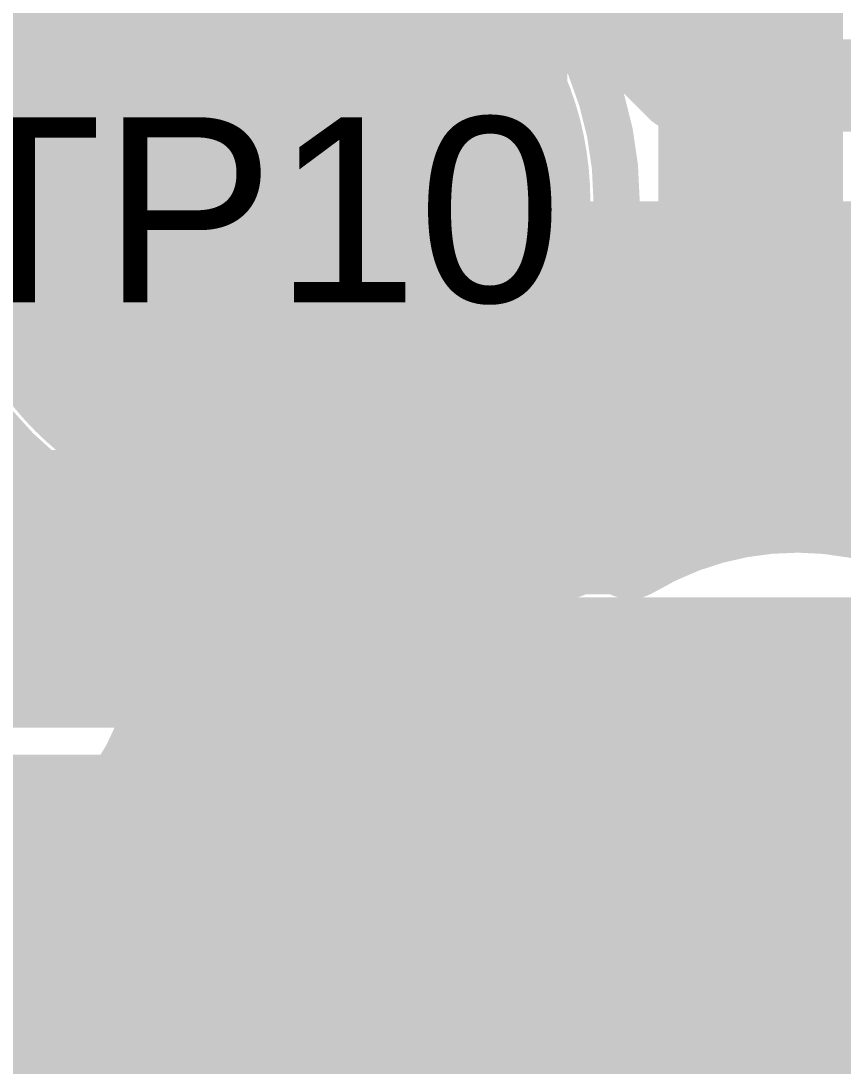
# Model space of a CAD drawing. Header units: inches. Extents: x -0.355 to 0.355, y -0.355 to 0.355.
# Drawn here: x -0.03108 to 0.00394, y -0.17855 to -0.13406 of the extents above; entities that cross this region are included whole.
import ezdxf

# ---------------------------------------------------------------- set-up
doc = ezdxf.new("R2010")
doc.units = ezdxf.units.IN
doc.header["$MEASUREMENT"] = 0
for name, color, linetype in [('BottomLayer', 5, 'Continuous'), ('BottomPaste', 16, 'Continuous'), ('BottomSolder', 6, 'Continuous'), ('Mechanical15', 56, 'Continuous'), ('TopLayer', 1, 'Continuous'), ('TopOverlay', 2, 'Continuous'), ('TopPaste', 8, 'Continuous'), ('TopSolder', 216, 'Continuous')]:
    doc.layers.add(name, color=color, linetype=linetype)
doc.styles.add('Arial', font='', dxfattribs={"height": 0.2})
doc.styles.get('Arial').set_extended_font_data('Arial')

# ---------------------------------------------------------------- blocks, each defined once
blk = doc.blocks.new('BF83112DW7_D_7_F_4_B_4')
at = {"layer": 'BottomLayer'}
blk.add_hatch(color=5, dxfattribs=at).paths.add_polyline_path([(-0.178346, 0.015748), (-0.162598, 0.015748), (-0.162598, -0.015748), (-0.178346, -0.015748)])
at = {"layer": 'BottomPaste'}
blk.add_hatch(color=16, dxfattribs=at).paths.add_polyline_path([(-0.178346, 0.015748), (-0.162598, 0.015748), (-0.162598, -0.015748), (-0.178346, -0.015748)])
at = {"layer": 'BottomSolder'}
for points in [[(-0.137857, 0.039433), (-0.102298, 0.039433), (-0.102298, 0.007811), (-0.137857, 0.007811)], [(-0.182346, 0.019748), (-0.158598, 0.019748), (-0.158598, -0.019748), (-0.182346, -0.019748)]]:
    blk.add_hatch(color=6, dxfattribs=at).paths.add_polyline_path(points)
blk = doc.blocks.new('TP__0_5__6')
at = {"layer": 'Mechanical15'}
h = blk.add_hatch(color=56, dxfattribs=at)
edge = h.paths.add_edge_path()
edge.add_arc((0, 0), 0.001969, 0, 360)
at = {"layer": 'TopLayer'}
h = blk.add_hatch(color=1, dxfattribs=at)
edge = h.paths.add_edge_path()
edge.add_arc((0, 0), 0.009843, 0, 360)
at = {"layer": 'TopPaste'}
h = blk.add_hatch(color=8, dxfattribs=at)
edge = h.paths.add_edge_path()
edge.add_arc((0, 0), 0.009843, 0, 360)
at = {"layer": 'TopSolder'}
h = blk.add_hatch(color=216, dxfattribs=at)
edge = h.paths.add_edge_path()
edge.add_arc((0, 0), 0.013843, 0, 360)
at = {"layer": 'TopOverlay'}
for points in [[(0.014961, 0, 0.001969, 0.001969, 1), (-0.014961, 0, 0.001969, 0.001969, 1)], [(-0.015453, 0, 0.000984, 0.000984, 1), (-0.014469, 0, 0.000984, 0.000984, 1)], [(0.014469, 0, 0.000984, 0.000984, 1), (0.015453, 0, 0.000984, 0.000984, 1)]]:
    blk.add_lwpolyline(points, format="xyseb", close=True, dxfattribs=at)
blk = doc.blocks.new('A1004LF_06A_35')
at = {"layer": 'TopLayer'}
blk.add_hatch(color=1, dxfattribs=at).paths.add_polyline_path([(0.008858, -0.011811), (0.030512, -0.011811), (0.030512, -0.074803), (0.008858, -0.074803)])
at = {"layer": 'TopPaste'}
blk.add_hatch(color=8, dxfattribs=at).paths.add_polyline_path([(0.008858, -0.011811), (0.030512, -0.011811), (0.030512, -0.074803), (0.008858, -0.074803)])
at = {"layer": 'TopSolder'}
blk.add_hatch(color=216, dxfattribs=at).paths.add_polyline_path([(0.004858, -0.007811), (0.034512, -0.007811), (0.034512, -0.078803), (0.004858, -0.078803)])

msp = doc.modelspace()

# ---------------------------------------------------------------- linework, layer by layer
at = {"layer": 'BottomLayer'}
for points in [[(0.264103, -0.07874, 0.003937, 0.003937, -6.854099), (0.264103, 0.07874, 0.003937, 0.003937, 0)], [(0.127175, -0.21752, 0.003937, 0.003937, -0.665504), (-0.244202, 0.062076, 0.003937, 0.003937, 0)], [(0.275591, -0.003937, 0.003937, 0.003937, -0.864689), (-0.264103, -0.082677, 0.003937, 0.003937, 0)], [(-0.001969, -0.133857, 0.003937, 0.003937, 0), (0.001969, -0.133857, 0.003937, 0.003937, 0)], [(-0.001969, -0.1437, 0.003937, 0.003937, 0), (-0.001969, -0.133857, 0.003937, 0.003937, 0)], [(-0.001969, -0.134059, 0.003937, 0.003937, 0), (0.001969, -0.134059, 0.003937, 0.003937, 0)], [(0.001969, -0.1437, 0.003937, 0.003937, 0), (0.001969, -0.133857, 0.003937, 0.003937, 0)], [(-0.001969, -0.134452, 0.003937, 0.003937, 0), (0.001969, -0.134452, 0.003937, 0.003937, 0)], [(-0.001969, -0.134846, 0.003937, 0.003937, 0), (0.001969, -0.134846, 0.003937, 0.003937, 0)], [(-0.001969, -0.13524, 0.003937, 0.003937, 0), (0.001969, -0.13524, 0.003937, 0.003937, 0)], [(-0.001969, -0.135633, 0.003937, 0.003937, 0), (0.001969, -0.135633, 0.003937, 0.003937, 0)], [(-0.001969, -0.136027, 0.003937, 0.003937, 0), (0.001969, -0.136027, 0.003937, 0.003937, 0)], [(-0.001969, -0.136421, 0.003937, 0.003937, 0), (0.001969, -0.136421, 0.003937, 0.003937, 0)], [(-0.001969, -0.136815, 0.003937, 0.003937, 0), (0.001969, -0.136815, 0.003937, 0.003937, 0)], [(-0.001969, -0.137208, 0.003937, 0.003937, 0), (0.001969, -0.137208, 0.003937, 0.003937, 0)], [(-0.001969, -0.137602, 0.003937, 0.003937, 0), (0.001969, -0.137602, 0.003937, 0.003937, 0)], [(-0.001969, -0.137996, 0.003937, 0.003937, 0), (0.001969, -0.137996, 0.003937, 0.003937, 0)], [(-0.001969, -0.138389, 0.003937, 0.003937, 0), (0.001969, -0.138389, 0.003937, 0.003937, 0)], [(-0.001969, -0.138783, 0.003937, 0.003937, 0), (0.001969, -0.138783, 0.003937, 0.003937, 0)], [(-0.001969, -0.139177, 0.003937, 0.003937, 0), (0.001969, -0.139177, 0.003937, 0.003937, 0)], [(-0.001969, -0.13957, 0.003937, 0.003937, 0), (0.001969, -0.13957, 0.003937, 0.003937, 0)], [(-0.001969, -0.139964, 0.003937, 0.003937, 0), (0.001969, -0.139964, 0.003937, 0.003937, 0)], [(-0.001969, -0.140358, 0.003937, 0.003937, 0), (0.001969, -0.140358, 0.003937, 0.003937, 0)], [(-0.001969, -0.140752, 0.003937, 0.003937, 0), (0.001969, -0.140752, 0.003937, 0.003937, 0)], [(-0.001969, -0.141145, 0.003937, 0.003937, 0), (0.001969, -0.141145, 0.003937, 0.003937, 0)], [(-0.001969, -0.141539, 0.003937, 0.003937, 0), (0.001969, -0.141539, 0.003937, 0.003937, 0)], [(-0.001969, -0.141933, 0.003937, 0.003937, 0), (0.001969, -0.141933, 0.003937, 0.003937, 0)], [(-0.001969, -0.142326, 0.003937, 0.003937, 0), (0.001969, -0.142326, 0.003937, 0.003937, 0)], [(-0.001969, -0.14272, 0.003937, 0.003937, 0), (0.001969, -0.14272, 0.003937, 0.003937, 0)], [(-0.001969, -0.143114, 0.003937, 0.003937, 0), (0.001969, -0.143114, 0.003937, 0.003937, 0)], [(-0.030204, -0.1437, 0.003937, 0.003937, 0), (-0.001969, -0.1437, 0.003937, 0.003937, 0)], [(-0.030204, -0.1437, 0.003937, 0.003937, -0.226562), (-0.023622, -0.15748, 0.003937, 0.003937, 0)], [(-0.001969, -0.143507, 0.003937, 0.003937, 0), (0.001969, -0.143507, 0.003937, 0.003937, 0)], [(0.001969, -0.1437, 0.003937, 0.003937, 0), (0.024973, -0.1437, 0.003937, 0.003937, 0)], [(-0.02996, -0.143901, 0.003937, 0.003937, 0), (0.025174, -0.143901, 0.003937, 0.003937, 0)], [(-0.029506, -0.144295, 0.003937, 0.003937, 0), (0.025568, -0.144295, 0.003937, 0.003937, 0)], [(-0.029081, -0.144688, 0.003937, 0.003937, 0), (0.025962, -0.144688, 0.003937, 0.003937, 0)], [(-0.028683, -0.145082, 0.003937, 0.003937, 0), (0.026355, -0.145082, 0.003937, 0.003937, 0)], [(-0.028309, -0.145476, 0.003937, 0.003937, 0), (0.026749, -0.145476, 0.003937, 0.003937, 0)], [(-0.027957, -0.14587, 0.003937, 0.003937, 0), (0.027143, -0.14587, 0.003937, 0.003937, 0)], [(-0.027625, -0.146263, 0.003937, 0.003937, 0), (0.027536, -0.146263, 0.003937, 0.003937, 0)], [(-0.027312, -0.146657, 0.003937, 0.003937, 0), (0.02793, -0.146657, 0.003937, 0.003937, 0)], [(-0.027017, -0.147051, 0.003937, 0.003937, 0), (0.028324, -0.147051, 0.003937, 0.003937, 0)], [(-0.026739, -0.147444, 0.003937, 0.003937, 0), (0.028718, -0.147444, 0.003937, 0.003937, 0)], [(-0.026476, -0.147838, 0.003937, 0.003937, 0), (0.029111, -0.147838, 0.003937, 0.003937, 0)], [(-0.026228, -0.148232, 0.003937, 0.003937, 0), (0.029505, -0.148232, 0.003937, 0.003937, 0)], [(-0.025994, -0.148625, 0.003937, 0.003937, 0), (0.029899, -0.148625, 0.003937, 0.003937, 0)], [(-0.025773, -0.149019, 0.003937, 0.003937, 0), (0.030292, -0.149019, 0.003937, 0.003937, 0)], [(-0.025566, -0.149413, 0.003937, 0.003937, 0), (0.030686, -0.149413, 0.003937, 0.003937, 0)], [(-0.02537, -0.149807, 0.003937, 0.003937, 0), (0.03108, -0.149807, 0.003937, 0.003937, 0)], [(-0.025187, -0.1502, 0.003937, 0.003937, 0), (0.031474, -0.1502, 0.003937, 0.003937, 0)], [(-0.025015, -0.150594, 0.003937, 0.003937, 0), (0.031867, -0.150594, 0.003937, 0.003937, 0)], [(-0.024855, -0.150988, 0.003937, 0.003937, 0), (0.032261, -0.150988, 0.003937, 0.003937, 0)], [(-0.024705, -0.151381, 0.003937, 0.003937, 0), (0.032655, -0.151381, 0.003937, 0.003937, 0)], [(-0.024566, -0.151775, 0.003937, 0.003937, 0), (0.033048, -0.151775, 0.003937, 0.003937, 0)], [(-0.024437, -0.152169, 0.003937, 0.003937, 0), (0.033442, -0.152169, 0.003937, 0.003937, 0)], [(-0.024318, -0.152562, 0.003937, 0.003937, 0), (0.033836, -0.152562, 0.003937, 0.003937, 0)], [(-0.024209, -0.152956, 0.003937, 0.003937, 0), (0.034229, -0.152956, 0.003937, 0.003937, 0)], [(-0.02411, -0.15335, 0.003937, 0.003937, 0), (0.034623, -0.15335, 0.003937, 0.003937, 0)], [(-0.024021, -0.153744, 0.003937, 0.003937, 0), (0.035017, -0.153744, 0.003937, 0.003937, 0)], [(-0.02394, -0.154137, 0.003937, 0.003937, 0), (0.03541, -0.154137, 0.003937, 0.003937, 0)], [(-0.023869, -0.154531, 0.003937, 0.003937, 0), (0.035804, -0.154531, 0.003937, 0.003937, 0)], [(-0.023807, -0.154925, 0.003937, 0.003937, 0), (-0.000372, -0.154925, 0.003937, 0.003937, 0)], [(-0.005129, -0.156693, 0.003937, 0.003937, -0.279638), (0.009166, -0.156754, 0.003937, 0.003937, 0)], [(0.004309, -0.154925, 0.003937, 0.003937, 0), (0.036198, -0.154925, 0.003937, 0.003937, 0)], [(-0.023755, -0.155318, 0.003937, 0.003937, 0), (-0.002034, -0.155318, 0.003937, 0.003937, 0)], [(-0.023711, -0.155712, 0.003937, 0.003937, 0), (-0.003154, -0.155712, 0.003937, 0.003937, 0)], [(-0.023675, -0.156106, 0.003937, 0.003937, 0), (-0.004045, -0.156106, 0.003937, 0.003937, 0)], [(-0.023649, -0.1565, 0.003937, 0.003937, 0), (-0.004797, -0.1565, 0.003937, 0.003937, 0)], [(-0.017618, -0.160729, 0.003937, 0.003937, -0.198912), (-0.007874, -0.156693, 0.003937, 0.003937, 0)], [(-0.017618, -0.160729, 0.003937, 0.003937, -0.198912), (-0.007874, -0.156693, 0.003937, 0.003937, 0)], [(-0.023632, -0.156893, 0.003937, 0.003937, 0), (-0.010215, -0.156893, 0.003937, 0.003937, 0)], [(-0.023622, -0.15748, 0.003937, 0.003937, -0.561553), (-0.049455, -0.173228, 0.003937, 0.003937, 0)], [(-0.023623, -0.157287, 0.003937, 0.003937, 0), (-0.011876, -0.157287, 0.003937, 0.003937, 0)], [(-0.023632, -0.158074, 0.003937, 0.003937, 0), (-0.013888, -0.158074, 0.003937, 0.003937, 0)], [(-0.023623, -0.157681, 0.003937, 0.003937, 0), (-0.012997, -0.157681, 0.003937, 0.003937, 0)], [(-0.02365, -0.158468, 0.003937, 0.003937, 0), (-0.014639, -0.158468, 0.003937, 0.003937, 0)], [(-0.023676, -0.158862, 0.003937, 0.003937, 0), (-0.015295, -0.158862, 0.003937, 0.003937, 0)], [(-0.023711, -0.159255, 0.003937, 0.003937, 0), (-0.015877, -0.159255, 0.003937, 0.003937, 0)], [(-0.023755, -0.159649, 0.003937, 0.003937, 0), (-0.016402, -0.159649, 0.003937, 0.003937, 0)], [(-0.023808, -0.160043, 0.003937, 0.003937, 0), (-0.016879, -0.160043, 0.003937, 0.003937, 0)], [(-0.040944, -0.184055, 0.003937, 0.003937, 0), (-0.017618, -0.160729, 0.003937, 0.003937, 0)], [(-0.02387, -0.160437, 0.003937, 0.003937, 0), (-0.017316, -0.160437, 0.003937, 0.003937, 0)], [(-0.024022, -0.161224, 0.003937, 0.003937, 0), (-0.018113, -0.161224, 0.003937, 0.003937, 0)], [(-0.023942, -0.16083, 0.003937, 0.003937, 0), (-0.017719, -0.16083, 0.003937, 0.003937, 0)], [(-0.024112, -0.161618, 0.003937, 0.003937, 0), (-0.018506, -0.161618, 0.003937, 0.003937, 0)], [(-0.024211, -0.162011, 0.003937, 0.003937, 0), (-0.0189, -0.162011, 0.003937, 0.003937, 0)], [(-0.02432, -0.162405, 0.003937, 0.003937, 0), (-0.019294, -0.162405, 0.003937, 0.003937, 0)], [(-0.024439, -0.162799, 0.003937, 0.003937, 0), (-0.019688, -0.162799, 0.003937, 0.003937, 0)], [(-0.024568, -0.163192, 0.003937, 0.003937, 0), (-0.020081, -0.163192, 0.003937, 0.003937, 0)], [(-0.024708, -0.163586, 0.003937, 0.003937, 0), (-0.020475, -0.163586, 0.003937, 0.003937, 0)], [(-0.024857, -0.16398, 0.003937, 0.003937, 0), (-0.020869, -0.16398, 0.003937, 0.003937, 0)], [(-0.02519, -0.164767, 0.003937, 0.003937, 0), (-0.021656, -0.164767, 0.003937, 0.003937, 0)], [(-0.025018, -0.164374, 0.003937, 0.003937, 0), (-0.021262, -0.164374, 0.003937, 0.003937, 0)], [(-0.025374, -0.165161, 0.003937, 0.003937, 0), (-0.02205, -0.165161, 0.003937, 0.003937, 0)], [(-0.025569, -0.165555, 0.003937, 0.003937, 0), (-0.022444, -0.165555, 0.003937, 0.003937, 0)], [(0, -0.170472, 0.007874, 0.007874, 0), (0.001969, -0.168504, 0.007874, 0.007874, 0)], [(-0.035236, -0.197835, 0.007874, 0.007874, 0), (-0.007874, -0.170472, 0.007874, 0.007874, 0)], [(-0.007874, -0.170472, 0.007874, 0.007874, 0), (0, -0.170472, 0.007874, 0.007874, 0)], [(0, -0.170472, 0.007874, 0.007874, 0), (0.007874, -0.170472, 0.007874, 0.007874, 0)], [(-0.033623, -0.173429, 0.003937, 0.003937, 0), (-0.030318, -0.173429, 0.003937, 0.003937, 0)], [(-0.034497, -0.173822, 0.003937, 0.003937, 0), (-0.030711, -0.173822, 0.003937, 0.003937, 0)], [(-0.035526, -0.174216, 0.003937, 0.003937, 0), (-0.031105, -0.174216, 0.003937, 0.003937, 0)], [(-0.038728, -0.175003, 0.003937, 0.003937, 0), (-0.031892, -0.175003, 0.003937, 0.003937, 0)], [(-0.036816, -0.17461, 0.003937, 0.003937, 0), (-0.031499, -0.17461, 0.003937, 0.003937, 0)], [(-0.180898, -0.175397, 0.003937, 0.003937, 0), (-0.032286, -0.175397, 0.003937, 0.003937, 0)], [(-0.180515, -0.175791, 0.003937, 0.003937, 0), (-0.03268, -0.175791, 0.003937, 0.003937, 0)]]:
    msp.add_lwpolyline(points, format="xyseb", dxfattribs=at)
for points in [[(-0.002953, -0.133857, 0.001969, 0.001969, 1), (-0.000984, -0.133857, 0.001969, 0.001969, 1)], [(-0.002953, -0.133857, 0.001969, 0.001969, 1), (-0.000984, -0.133857, 0.001969, 0.001969, 1)], [(-0.002953, -0.134059, 0.001969, 0.001969, 1), (-0.000984, -0.134059, 0.001969, 0.001969, 1)], [(0.000984, -0.133857, 0.001969, 0.001969, 1), (0.002953, -0.133857, 0.001969, 0.001969, 1)], [(0.000984, -0.133857, 0.001969, 0.001969, 1), (0.002953, -0.133857, 0.001969, 0.001969, 1)], [(0.000984, -0.134059, 0.001969, 0.001969, 1), (0.002953, -0.134059, 0.001969, 0.001969, 1)], [(-0.002953, -0.134452, 0.001969, 0.001969, 1), (-0.000984, -0.134452, 0.001969, 0.001969, 1)], [(0.000984, -0.134452, 0.001969, 0.001969, 1), (0.002953, -0.134452, 0.001969, 0.001969, 1)], [(-0.002953, -0.134846, 0.001969, 0.001969, 1), (-0.000984, -0.134846, 0.001969, 0.001969, 1)], [(0.000984, -0.134846, 0.001969, 0.001969, 1), (0.002953, -0.134846, 0.001969, 0.001969, 1)], [(-0.002953, -0.13524, 0.001969, 0.001969, 1), (-0.000984, -0.13524, 0.001969, 0.001969, 1)], [(0.000984, -0.13524, 0.001969, 0.001969, 1), (0.002953, -0.13524, 0.001969, 0.001969, 1)], [(-0.002953, -0.135633, 0.001969, 0.001969, 1), (-0.000984, -0.135633, 0.001969, 0.001969, 1)], [(0.000984, -0.135633, 0.001969, 0.001969, 1), (0.002953, -0.135633, 0.001969, 0.001969, 1)], [(-0.002953, -0.136027, 0.001969, 0.001969, 1), (-0.000984, -0.136027, 0.001969, 0.001969, 1)], [(0.000984, -0.136027, 0.001969, 0.001969, 1), (0.002953, -0.136027, 0.001969, 0.001969, 1)], [(-0.002953, -0.136421, 0.001969, 0.001969, 1), (-0.000984, -0.136421, 0.001969, 0.001969, 1)], [(0.000984, -0.136421, 0.001969, 0.001969, 1), (0.002953, -0.136421, 0.001969, 0.001969, 1)], [(-0.002953, -0.136815, 0.001969, 0.001969, 1), (-0.000984, -0.136815, 0.001969, 0.001969, 1)], [(-0.002953, -0.137208, 0.001969, 0.001969, 1), (-0.000984, -0.137208, 0.001969, 0.001969, 1)], [(0.000984, -0.136815, 0.001969, 0.001969, 1), (0.002953, -0.136815, 0.001969, 0.001969, 1)], [(0.000984, -0.137208, 0.001969, 0.001969, 1), (0.002953, -0.137208, 0.001969, 0.001969, 1)], [(-0.002953, -0.137602, 0.001969, 0.001969, 1), (-0.000984, -0.137602, 0.001969, 0.001969, 1)], [(0.000984, -0.137602, 0.001969, 0.001969, 1), (0.002953, -0.137602, 0.001969, 0.001969, 1)], [(-0.002953, -0.137996, 0.001969, 0.001969, 1), (-0.000984, -0.137996, 0.001969, 0.001969, 1)], [(0.000984, -0.137996, 0.001969, 0.001969, 1), (0.002953, -0.137996, 0.001969, 0.001969, 1)], [(-0.002953, -0.138389, 0.001969, 0.001969, 1), (-0.000984, -0.138389, 0.001969, 0.001969, 1)], [(0.000984, -0.138389, 0.001969, 0.001969, 1), (0.002953, -0.138389, 0.001969, 0.001969, 1)], [(-0.002953, -0.138783, 0.001969, 0.001969, 1), (-0.000984, -0.138783, 0.001969, 0.001969, 1)], [(0.000984, -0.138783, 0.001969, 0.001969, 1), (0.002953, -0.138783, 0.001969, 0.001969, 1)], [(-0.002953, -0.139177, 0.001969, 0.001969, 1), (-0.000984, -0.139177, 0.001969, 0.001969, 1)], [(0.000984, -0.139177, 0.001969, 0.001969, 1), (0.002953, -0.139177, 0.001969, 0.001969, 1)], [(-0.002953, -0.13957, 0.001969, 0.001969, 1), (-0.000984, -0.13957, 0.001969, 0.001969, 1)], [(0.000984, -0.13957, 0.001969, 0.001969, 1), (0.002953, -0.13957, 0.001969, 0.001969, 1)], [(-0.002953, -0.139964, 0.001969, 0.001969, 1), (-0.000984, -0.139964, 0.001969, 0.001969, 1)], [(0.000984, -0.139964, 0.001969, 0.001969, 1), (0.002953, -0.139964, 0.001969, 0.001969, 1)], [(-0.002953, -0.140358, 0.001969, 0.001969, 1), (-0.000984, -0.140358, 0.001969, 0.001969, 1)], [(-0.002953, -0.140752, 0.001969, 0.001969, 1), (-0.000984, -0.140752, 0.001969, 0.001969, 1)], [(0.000984, -0.140358, 0.001969, 0.001969, 1), (0.002953, -0.140358, 0.001969, 0.001969, 1)], [(0.000984, -0.140752, 0.001969, 0.001969, 1), (0.002953, -0.140752, 0.001969, 0.001969, 1)], [(-0.002953, -0.141145, 0.001969, 0.001969, 1), (-0.000984, -0.141145, 0.001969, 0.001969, 1)], [(0.000984, -0.141145, 0.001969, 0.001969, 1), (0.002953, -0.141145, 0.001969, 0.001969, 1)], [(-0.002953, -0.141539, 0.001969, 0.001969, 1), (-0.000984, -0.141539, 0.001969, 0.001969, 1)], [(0.000984, -0.141539, 0.001969, 0.001969, 1), (0.002953, -0.141539, 0.001969, 0.001969, 1)], [(-0.002953, -0.141933, 0.001969, 0.001969, 1), (-0.000984, -0.141933, 0.001969, 0.001969, 1)], [(0.000984, -0.141933, 0.001969, 0.001969, 1), (0.002953, -0.141933, 0.001969, 0.001969, 1)], [(-0.002953, -0.142326, 0.001969, 0.001969, 1), (-0.000984, -0.142326, 0.001969, 0.001969, 1)], [(0.000984, -0.142326, 0.001969, 0.001969, 1), (0.002953, -0.142326, 0.001969, 0.001969, 1)], [(-0.002953, -0.14272, 0.001969, 0.001969, 1), (-0.000984, -0.14272, 0.001969, 0.001969, 1)], [(0.000984, -0.14272, 0.001969, 0.001969, 1), (0.002953, -0.14272, 0.001969, 0.001969, 1)], [(-0.002953, -0.143114, 0.001969, 0.001969, 1), (-0.000984, -0.143114, 0.001969, 0.001969, 1)], [(0.000984, -0.143114, 0.001969, 0.001969, 1), (0.002953, -0.143114, 0.001969, 0.001969, 1)], [(-0.031188, -0.1437, 0.001969, 0.001969, 1), (-0.02922, -0.1437, 0.001969, 0.001969, 1)], [(-0.031188, -0.1437, 0.001969, 0.001969, 1), (-0.02922, -0.1437, 0.001969, 0.001969, 1)], [(-0.002953, -0.143507, 0.001969, 0.001969, 1), (-0.000984, -0.143507, 0.001969, 0.001969, 1)], [(-0.002953, -0.1437, 0.001969, 0.001969, 1), (-0.000984, -0.1437, 0.001969, 0.001969, 1)], [(-0.002953, -0.1437, 0.001969, 0.001969, 1), (-0.000984, -0.1437, 0.001969, 0.001969, 1)], [(0.000984, -0.143507, 0.001969, 0.001969, 1), (0.002953, -0.143507, 0.001969, 0.001969, 1)], [(0.000984, -0.1437, 0.001969, 0.001969, 1), (0.002953, -0.1437, 0.001969, 0.001969, 1)], [(0.000984, -0.1437, 0.001969, 0.001969, 1), (0.002953, -0.1437, 0.001969, 0.001969, 1)], [(-0.030944, -0.143901, 0.001969, 0.001969, 1), (-0.028976, -0.143901, 0.001969, 0.001969, 1)], [(-0.03049, -0.144295, 0.001969, 0.001969, 1), (-0.028522, -0.144295, 0.001969, 0.001969, 1)], [(-0.030065, -0.144688, 0.001969, 0.001969, 1), (-0.028097, -0.144688, 0.001969, 0.001969, 1)], [(-0.029667, -0.145082, 0.001969, 0.001969, 1), (-0.027699, -0.145082, 0.001969, 0.001969, 1)], [(-0.029293, -0.145476, 0.001969, 0.001969, 1), (-0.027325, -0.145476, 0.001969, 0.001969, 1)], [(-0.028941, -0.14587, 0.001969, 0.001969, 1), (-0.026973, -0.14587, 0.001969, 0.001969, 1)], [(-0.028609, -0.146263, 0.001969, 0.001969, 1), (-0.026641, -0.146263, 0.001969, 0.001969, 1)], [(-0.028297, -0.146657, 0.001969, 0.001969, 1), (-0.026328, -0.146657, 0.001969, 0.001969, 1)], [(-0.028002, -0.147051, 0.001969, 0.001969, 1), (-0.026033, -0.147051, 0.001969, 0.001969, 1)], [(-0.027723, -0.147444, 0.001969, 0.001969, 1), (-0.025755, -0.147444, 0.001969, 0.001969, 1)], [(-0.02746, -0.147838, 0.001969, 0.001969, 1), (-0.025492, -0.147838, 0.001969, 0.001969, 1)], [(-0.027212, -0.148232, 0.001969, 0.001969, 1), (-0.025243, -0.148232, 0.001969, 0.001969, 1)], [(-0.026978, -0.148625, 0.001969, 0.001969, 1), (-0.02501, -0.148625, 0.001969, 0.001969, 1)], [(-0.026757, -0.149019, 0.001969, 0.001969, 1), (-0.024789, -0.149019, 0.001969, 0.001969, 1)], [(-0.02655, -0.149413, 0.001969, 0.001969, 1), (-0.024581, -0.149413, 0.001969, 0.001969, 1)], [(-0.026354, -0.149807, 0.001969, 0.001969, 1), (-0.024386, -0.149807, 0.001969, 0.001969, 1)], [(-0.026171, -0.1502, 0.001969, 0.001969, 1), (-0.024203, -0.1502, 0.001969, 0.001969, 1)], [(-0.025999, -0.150594, 0.001969, 0.001969, 1), (-0.024031, -0.150594, 0.001969, 0.001969, 1)], [(-0.025839, -0.150988, 0.001969, 0.001969, 1), (-0.02387, -0.150988, 0.001969, 0.001969, 1)], [(-0.025689, -0.151381, 0.001969, 0.001969, 1), (-0.023721, -0.151381, 0.001969, 0.001969, 1)], [(-0.02555, -0.151775, 0.001969, 0.001969, 1), (-0.023582, -0.151775, 0.001969, 0.001969, 1)], [(-0.025421, -0.152169, 0.001969, 0.001969, 1), (-0.023453, -0.152169, 0.001969, 0.001969, 1)], [(-0.025302, -0.152562, 0.001969, 0.001969, 1), (-0.023334, -0.152562, 0.001969, 0.001969, 1)], [(-0.025194, -0.152956, 0.001969, 0.001969, 1), (-0.023225, -0.152956, 0.001969, 0.001969, 1)], [(-0.025094, -0.15335, 0.001969, 0.001969, 1), (-0.023126, -0.15335, 0.001969, 0.001969, 1)], [(-0.025005, -0.153744, 0.001969, 0.001969, 1), (-0.023036, -0.153744, 0.001969, 0.001969, 1)], [(-0.024925, -0.154137, 0.001969, 0.001969, 1), (-0.022956, -0.154137, 0.001969, 0.001969, 1)], [(-0.024854, -0.154531, 0.001969, 0.001969, 1), (-0.022885, -0.154531, 0.001969, 0.001969, 1)], [(-0.024792, -0.154925, 0.001969, 0.001969, 1), (-0.022823, -0.154925, 0.001969, 0.001969, 1)], [(-0.001357, -0.154925, 0.001969, 0.001969, 1), (0.000612, -0.154925, 0.001969, 0.001969, 1)], [(0.003325, -0.154925, 0.001969, 0.001969, 1), (0.005294, -0.154925, 0.001969, 0.001969, 1)], [(-0.024739, -0.155318, 0.001969, 0.001969, 1), (-0.02277, -0.155318, 0.001969, 0.001969, 1)], [(-0.003018, -0.155318, 0.001969, 0.001969, 1), (-0.00105, -0.155318, 0.001969, 0.001969, 1)], [(-0.024695, -0.155712, 0.001969, 0.001969, 1), (-0.022726, -0.155712, 0.001969, 0.001969, 1)], [(-0.004139, -0.155712, 0.001969, 0.001969, 1), (-0.00217, -0.155712, 0.001969, 0.001969, 1)], [(-0.02466, -0.156106, 0.001969, 0.001969, 1), (-0.022691, -0.156106, 0.001969, 0.001969, 1)], [(-0.005029, -0.156106, 0.001969, 0.001969, 1), (-0.003061, -0.156106, 0.001969, 0.001969, 1)], [(-0.024633, -0.1565, 0.001969, 0.001969, 1), (-0.022665, -0.1565, 0.001969, 0.001969, 1)], [(-0.008858, -0.156693, 0.001969, 0.001969, 1), (-0.00689, -0.156693, 0.001969, 0.001969, 1)], [(-0.008858, -0.156693, 0.001969, 0.001969, 1), (-0.00689, -0.156693, 0.001969, 0.001969, 1)], [(-0.006113, -0.156693, 0.001969, 0.001969, 1), (-0.004145, -0.156693, 0.001969, 0.001969, 1)], [(-0.005781, -0.1565, 0.001969, 0.001969, 1), (-0.003813, -0.1565, 0.001969, 0.001969, 1)], [(-0.024616, -0.156893, 0.001969, 0.001969, 1), (-0.022648, -0.156893, 0.001969, 0.001969, 1)], [(-0.011199, -0.156893, 0.001969, 0.001969, 1), (-0.009231, -0.156893, 0.001969, 0.001969, 1)], [(-0.024607, -0.157287, 0.001969, 0.001969, 1), (-0.022639, -0.157287, 0.001969, 0.001969, 1)], [(-0.024606, -0.15748, 0.001969, 0.001969, 1), (-0.022638, -0.15748, 0.001969, 0.001969, 1)], [(-0.024606, -0.15748, 0.001969, 0.001969, 1), (-0.022638, -0.15748, 0.001969, 0.001969, 1)], [(-0.012861, -0.157287, 0.001969, 0.001969, 1), (-0.010892, -0.157287, 0.001969, 0.001969, 1)], [(-0.024616, -0.158074, 0.001969, 0.001969, 1), (-0.022648, -0.158074, 0.001969, 0.001969, 1)], [(-0.024607, -0.157681, 0.001969, 0.001969, 1), (-0.022639, -0.157681, 0.001969, 0.001969, 1)], [(-0.014872, -0.158074, 0.001969, 0.001969, 1), (-0.012903, -0.158074, 0.001969, 0.001969, 1)], [(-0.013981, -0.157681, 0.001969, 0.001969, 1), (-0.012013, -0.157681, 0.001969, 0.001969, 1)], [(-0.024634, -0.158468, 0.001969, 0.001969, 1), (-0.022666, -0.158468, 0.001969, 0.001969, 1)], [(-0.015624, -0.158468, 0.001969, 0.001969, 1), (-0.013655, -0.158468, 0.001969, 0.001969, 1)], [(-0.02466, -0.158862, 0.001969, 0.001969, 1), (-0.022692, -0.158862, 0.001969, 0.001969, 1)], [(-0.016279, -0.158862, 0.001969, 0.001969, 1), (-0.014311, -0.158862, 0.001969, 0.001969, 1)], [(-0.024695, -0.159255, 0.001969, 0.001969, 1), (-0.022727, -0.159255, 0.001969, 0.001969, 1)], [(-0.016862, -0.159255, 0.001969, 0.001969, 1), (-0.014893, -0.159255, 0.001969, 0.001969, 1)], [(-0.02474, -0.159649, 0.001969, 0.001969, 1), (-0.022771, -0.159649, 0.001969, 0.001969, 1)], [(-0.017386, -0.159649, 0.001969, 0.001969, 1), (-0.015418, -0.159649, 0.001969, 0.001969, 1)], [(-0.024793, -0.160043, 0.001969, 0.001969, 1), (-0.022824, -0.160043, 0.001969, 0.001969, 1)], [(-0.017864, -0.160043, 0.001969, 0.001969, 1), (-0.015895, -0.160043, 0.001969, 0.001969, 1)], [(-0.024855, -0.160437, 0.001969, 0.001969, 1), (-0.022886, -0.160437, 0.001969, 0.001969, 1)], [(-0.018602, -0.160729, 0.001969, 0.001969, 1), (-0.016633, -0.160729, 0.001969, 0.001969, 1)], [(-0.018602, -0.160729, 0.001969, 0.001969, 1), (-0.016633, -0.160729, 0.001969, 0.001969, 1)], [(-0.018602, -0.160729, 0.001969, 0.001969, 1), (-0.016633, -0.160729, 0.001969, 0.001969, 1)], [(-0.018301, -0.160437, 0.001969, 0.001969, 1), (-0.016332, -0.160437, 0.001969, 0.001969, 1)], [(-0.025006, -0.161224, 0.001969, 0.001969, 1), (-0.023038, -0.161224, 0.001969, 0.001969, 1)], [(-0.024926, -0.16083, 0.001969, 0.001969, 1), (-0.022957, -0.16083, 0.001969, 0.001969, 1)], [(-0.019097, -0.161224, 0.001969, 0.001969, 1), (-0.017129, -0.161224, 0.001969, 0.001969, 1)], [(-0.018703, -0.16083, 0.001969, 0.001969, 1), (-0.016735, -0.16083, 0.001969, 0.001969, 1)], [(-0.025096, -0.161618, 0.001969, 0.001969, 1), (-0.023128, -0.161618, 0.001969, 0.001969, 1)], [(-0.019491, -0.161618, 0.001969, 0.001969, 1), (-0.017522, -0.161618, 0.001969, 0.001969, 1)], [(-0.025195, -0.162011, 0.001969, 0.001969, 1), (-0.023227, -0.162011, 0.001969, 0.001969, 1)], [(-0.019884, -0.162011, 0.001969, 0.001969, 1), (-0.017916, -0.162011, 0.001969, 0.001969, 1)], [(-0.025305, -0.162405, 0.001969, 0.001969, 1), (-0.023336, -0.162405, 0.001969, 0.001969, 1)], [(-0.020278, -0.162405, 0.001969, 0.001969, 1), (-0.01831, -0.162405, 0.001969, 0.001969, 1)], [(-0.025423, -0.162799, 0.001969, 0.001969, 1), (-0.023455, -0.162799, 0.001969, 0.001969, 1)], [(-0.020672, -0.162799, 0.001969, 0.001969, 1), (-0.018703, -0.162799, 0.001969, 0.001969, 1)], [(-0.025552, -0.163192, 0.001969, 0.001969, 1), (-0.023584, -0.163192, 0.001969, 0.001969, 1)], [(-0.021066, -0.163192, 0.001969, 0.001969, 1), (-0.019097, -0.163192, 0.001969, 0.001969, 1)], [(-0.025692, -0.163586, 0.001969, 0.001969, 1), (-0.023723, -0.163586, 0.001969, 0.001969, 1)], [(-0.021459, -0.163586, 0.001969, 0.001969, 1), (-0.019491, -0.163586, 0.001969, 0.001969, 1)], [(-0.025842, -0.16398, 0.001969, 0.001969, 1), (-0.023873, -0.16398, 0.001969, 0.001969, 1)], [(-0.021853, -0.16398, 0.001969, 0.001969, 1), (-0.019884, -0.16398, 0.001969, 0.001969, 1)], [(-0.026174, -0.164767, 0.001969, 0.001969, 1), (-0.024206, -0.164767, 0.001969, 0.001969, 1)], [(-0.026002, -0.164374, 0.001969, 0.001969, 1), (-0.024034, -0.164374, 0.001969, 0.001969, 1)], [(-0.02264, -0.164767, 0.001969, 0.001969, 1), (-0.020672, -0.164767, 0.001969, 0.001969, 1)], [(-0.022247, -0.164374, 0.001969, 0.001969, 1), (-0.020278, -0.164374, 0.001969, 0.001969, 1)], [(-0.026358, -0.165161, 0.001969, 0.001969, 1), (-0.024389, -0.165161, 0.001969, 0.001969, 1)], [(-0.023034, -0.165161, 0.001969, 0.001969, 1), (-0.021066, -0.165161, 0.001969, 0.001969, 1)], [(-0.026553, -0.165555, 0.001969, 0.001969, 1), (-0.024585, -0.165555, 0.001969, 0.001969, 1)], [(-0.023428, -0.165555, 0.001969, 0.001969, 1), (-0.021459, -0.165555, 0.001969, 0.001969, 1)], [(0, -0.168504, 0.003937, 0.003937, 1), (0.003937, -0.168504, 0.003937, 0.003937, 1)], [(-0.009843, -0.170472, 0.003937, 0.003937, 1), (-0.005906, -0.170472, 0.003937, 0.003937, 1)], [(-0.009843, -0.170472, 0.003937, 0.003937, 1), (-0.005906, -0.170472, 0.003937, 0.003937, 1)], [(-0.001969, -0.170472, 0.003937, 0.003937, 1), (0.001969, -0.170472, 0.003937, 0.003937, 1)], [(-0.001969, -0.170472, 0.003937, 0.003937, 1), (0.001969, -0.170472, 0.003937, 0.003937, 1)], [(-0.001969, -0.170472, 0.003937, 0.003937, 1), (0.001969, -0.170472, 0.003937, 0.003937, 1)], [(-0.031302, -0.173429, 0.001969, 0.001969, 1), (-0.029333, -0.173429, 0.001969, 0.001969, 1)], [(-0.031695, -0.173822, 0.001969, 0.001969, 1), (-0.029727, -0.173822, 0.001969, 0.001969, 1)], [(-0.032089, -0.174216, 0.001969, 0.001969, 1), (-0.030121, -0.174216, 0.001969, 0.001969, 1)], [(-0.032877, -0.175003, 0.001969, 0.001969, 1), (-0.030908, -0.175003, 0.001969, 0.001969, 1)], [(-0.032483, -0.17461, 0.001969, 0.001969, 1), (-0.030514, -0.17461, 0.001969, 0.001969, 1)], [(-0.03327, -0.175397, 0.001969, 0.001969, 1), (-0.031302, -0.175397, 0.001969, 0.001969, 1)], [(-0.033664, -0.175791, 0.001969, 0.001969, 1), (-0.031696, -0.175791, 0.001969, 0.001969, 1)]]:
    msp.add_lwpolyline(points, format="xyseb", close=True, dxfattribs=at)
at = {"layer": 'TopLayer'}
for points in [[(-0.007874, -0.13189, 0.003937, 0.003937, 0), (-0.002953, -0.136811, 0.003937, 0.003937, 0)], [(-0.002953, -0.136811, 0.003937, 0.003937, 0), (0.010349, -0.136811, 0.003937, 0.003937, 0)], [(-0.020669, -0.141732, 0.011811, 0.011811, 0), (-0.020177, -0.142224, 0.011811, 0.011811, 0)], [(-0.020177, -0.158465, 0.011811, 0.011811, 0), (-0.020177, -0.142224, 0.011811, 0.011811, 0)], [(-0.040585, -0.158233, 0.011811, 0.011811, 0), (-0.020408, -0.158233, 0.011811, 0.011811, 0)], [(-0.020408, -0.158233, 0.011811, 0.011811, 0), (-0.020177, -0.158465, 0.011811, 0.011811, 0)], [(-0.020177, -0.200295, 0.011811, 0.011811, 0), (-0.020177, -0.158465, 0.011811, 0.011811, 0)]]:
    msp.add_lwpolyline(points, format="xyseb", dxfattribs=at)
for points in [[(-0.003937, -0.136811, 0.001969, 0.001969, 1), (-0.001969, -0.136811, 0.001969, 0.001969, 1)], [(-0.003937, -0.136811, 0.001969, 0.001969, 1), (-0.001969, -0.136811, 0.001969, 0.001969, 1)], [(-0.023622, -0.141732, 0.005906, 0.005906, 1), (-0.017717, -0.141732, 0.005906, 0.005906, 1)], [(-0.02313, -0.142224, 0.005906, 0.005906, 1), (-0.017225, -0.142224, 0.005906, 0.005906, 1)], [(-0.02313, -0.142224, 0.005906, 0.005906, 1), (-0.017225, -0.142224, 0.005906, 0.005906, 1)], [(-0.023361, -0.158233, 0.005906, 0.005906, 1), (-0.017456, -0.158233, 0.005906, 0.005906, 1)], [(-0.023361, -0.158233, 0.005906, 0.005906, 1), (-0.017456, -0.158233, 0.005906, 0.005906, 1)], [(-0.02313, -0.158465, 0.005906, 0.005906, 1), (-0.017225, -0.158465, 0.005906, 0.005906, 1)], [(-0.02313, -0.158465, 0.005906, 0.005906, 1), (-0.017225, -0.158465, 0.005906, 0.005906, 1)], [(-0.02313, -0.158465, 0.005906, 0.005906, 1), (-0.017225, -0.158465, 0.005906, 0.005906, 1)]]:
    msp.add_lwpolyline(points, format="xyseb", close=True, dxfattribs=at)
at = {"layer": 'TopOverlay'}
msp.add_lwpolyline([(0.255906, 0, 0.005118, 0.005118, 1), (-0.255906, 0, 0.005118, 0.005118, 1)], format="xyseb", close=True, dxfattribs=at)

# ---------------------------------------------------------------- block references
for name, p, rotation in [('BF83112DW7_D_7_F_4_B_4', (0, 0), 90), ('TP__0_5__6', (-0.020669, -0.141732), 90), ('A1004LF_06A_35', (0, -0.244094), 180)]:
    msp.add_blockref(name, p, dxfattribs=dict(rotation=rotation))

# ---------------------------------------------------------------- texts
at = {"layer": 'TopOverlay', "style": 'Arial'}
msp.add_text('TP10', height=0.007874, dxfattribs=at).set_placement((-0.034339, -0.146032))

doc.saveas('drawing.dxf')
